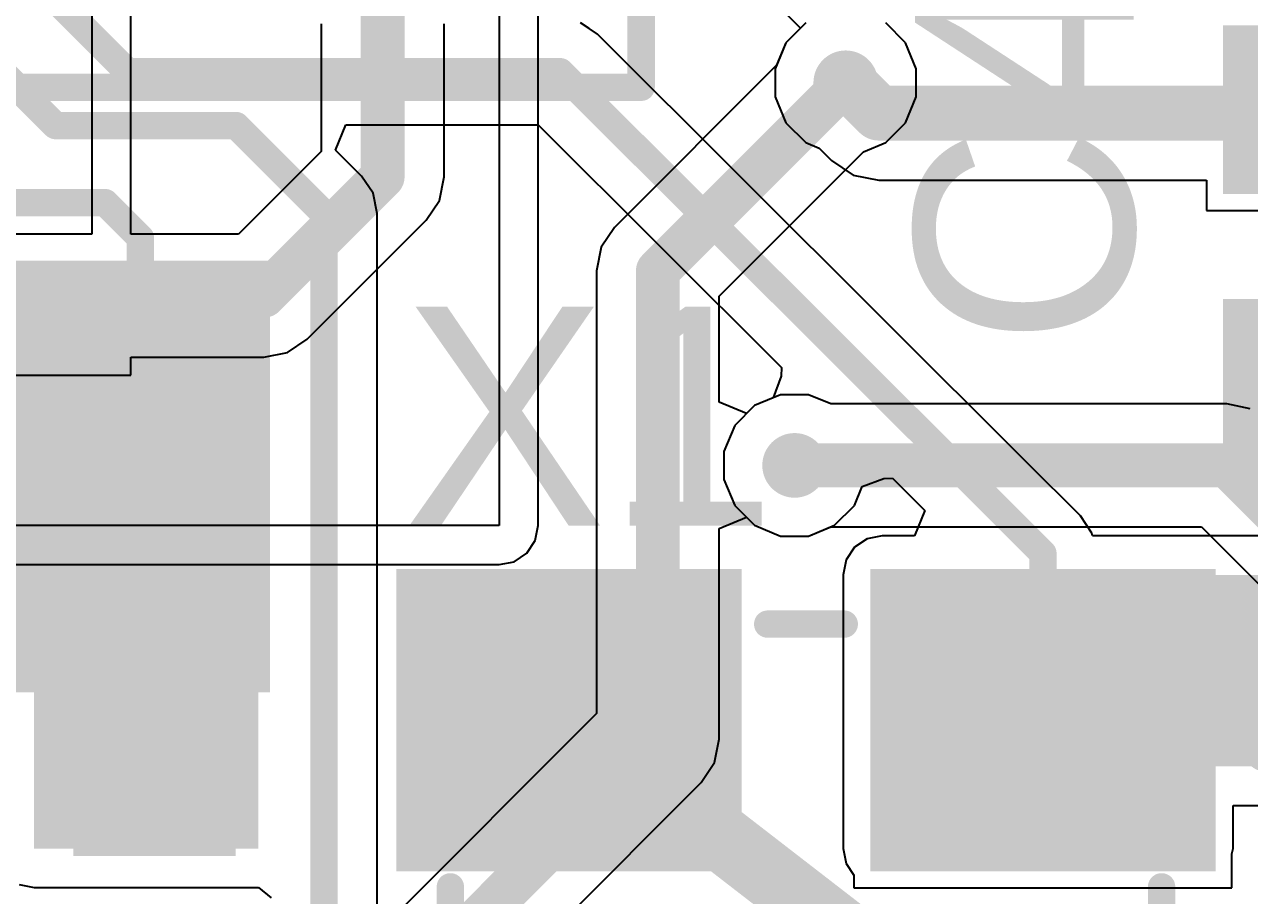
# Model space of a CAD drawing. Header units: millimetres. Extents: x -1.7 to 76.1, y -1.1 to 50.5.
# Drawn here: x 21.16 to 26.85, y 14.51 to 18.56 of the extents above; entities that cross this region are included whole.
import ezdxf

# ---------------------------------------------------------------- set-up
doc = ezdxf.new("R2010")
doc.units = ezdxf.units.MM
for name, color, linetype in [('BottomLayer', 5, 'Continuous'), ('TopLayer', 1, 'Continuous'), ('TopOverlay', 2, 'Continuous'), ('TopPaste', 8, 'Continuous'), ('TopSolder', 216, 'Continuous'), ('ViaHoleLayer', 16, 'Continuous')]:
    doc.layers.add(name, color=color, linetype=linetype)
doc.styles.add('Arial', font='', dxfattribs={"height": 0.2})
doc.styles.get('Arial').set_extended_font_data('Arial')

# ---------------------------------------------------------------- blocks, each defined once
blk = doc.blocks.new('C___0402_47')
at = {"layer": 'TopLayer'}
for points in [[(-0.6985, -0.3175), (-0.6985, 0.3175), (-0.2413, 0.3175), (-0.2413, -0.3175)], [(0.2413, -0.3175), (0.2413, 0.3175), (0.6985, 0.3175), (0.6985, -0.3175)]]:
    blk.add_hatch(color=1, dxfattribs=at).paths.add_polyline_path(points)
at = {"layer": 'TopPaste'}
for points in [[(-0.6985, -0.3175), (-0.6985, 0.3175), (-0.2413, 0.3175), (-0.2413, -0.3175)], [(0.2413, -0.3175), (0.2413, 0.3175), (0.6985, 0.3175), (0.6985, -0.3175)]]:
    blk.add_hatch(color=8, dxfattribs=at).paths.add_polyline_path(points)
at = {"layer": 'TopSolder'}
for points in [[(-0.7585, -0.3775), (-0.7585, 0.3775), (-0.1813, 0.3775), (-0.1813, -0.3775)], [(0.1813, -0.3775), (0.1813, 0.3775), (0.7585, 0.3775), (0.7585, -0.3775)]]:
    blk.add_hatch(color=216, dxfattribs=at).paths.add_polyline_path(points)
at = {"layer": 'TopOverlay', "const_width": 0.127}
for points in [[(-0.2794, 0.4064), (-0.7874, 0.4064)], [(-0.7874, -0.4064), (-0.7874, 0.4064)], [(0.7874, 0.4064), (0.2794, 0.4064)], [(0.7874, -0.4064), (0.7874, 0.4064)], [(-0.2794, -0.4064), (-0.7874, -0.4064)], [(0.7874, -0.4064), (0.2794, -0.4064)]]:
    blk.add_lwpolyline(points, dxfattribs=at)
at = {"layer": 'TopOverlay', "const_width": 0.0635}
for points in [[(-0.8191, 0.4064, 1), (-0.7556, 0.4064, 1)], [(-0.8191, 0.4064, 1), (-0.7556, 0.4064, 1)], [(-0.3111, 0.4064, 1), (-0.2477, 0.4064, 1)], [(0.2477, 0.4064, 1), (0.3111, 0.4064, 1)], [(0.7556, 0.4064, 1), (0.8191, 0.4064, 1)], [(0.7556, 0.4064, 1), (0.8191, 0.4064, 1)], [(-0.8191, -0.4064, 1), (-0.7556, -0.4064, 1)], [(-0.8191, -0.4064, 1), (-0.7556, -0.4064, 1)], [(-0.3111, -0.4064, 1), (-0.2477, -0.4064, 1)], [(0.2477, -0.4064, 1), (0.3111, -0.4064, 1)], [(0.7556, -0.4064, 1), (0.8191, -0.4064, 1)], [(0.7556, -0.4064, 1), (0.8191, -0.4064, 1)]]:
    blk.add_lwpolyline(points, format="xyb", close=True, dxfattribs=at)
blk = doc.blocks.new('196_LFBGA__12_12__217')
at = {"layer": 'TopOverlay', "const_width": 0.127}
for points in [[(6, -6), (6, -3)], [(3, -6), (6, -6)]]:
    blk.add_lwpolyline(points, dxfattribs=at)
at = {"layer": 'TopOverlay', "const_width": 0.0635}
blk.add_lwpolyline([(5.9683, -6, 1), (6.0318, -6, 1)], format="xyb", close=True, dxfattribs=at)
blk.add_lwpolyline([(5.9683, -6, 1), (6.0318, -6, 1)], format="xyb", close=True, dxfattribs=at)
blk = doc.blocks.new('SOIC_8__208______218')
at = {"layer": 'TopLayer'}
for points in [[(-4.41, -0.345), (-2.8, -0.345), (-2.8, -0.925), (-4.41, -0.925)], [(-4.41, -1.615), (-2.8, -1.615), (-2.8, -2.195), (-4.41, -2.195)]]:
    blk.add_hatch(color=1, dxfattribs=at).paths.add_polyline_path(points)
at = {"layer": 'TopPaste'}
for points in [[(-4.41, -0.345), (-2.8, -0.345), (-2.8, -0.925), (-4.41, -0.925)], [(-4.41, -1.615), (-2.8, -1.615), (-2.8, -2.195), (-4.41, -2.195)]]:
    blk.add_hatch(color=8, dxfattribs=at).paths.add_polyline_path(points)
at = {"layer": 'TopSolder'}
for points in [[(-4.5116, -0.2434), (-2.6984, -0.2434), (-2.6984, -1.0266), (-4.5116, -1.0266)], [(-4.5116, -1.5134), (-2.6984, -1.5134), (-2.6984, -2.2966), (-4.5116, -2.2966)]]:
    blk.add_hatch(color=216, dxfattribs=at).paths.add_polyline_path(points)
blk = doc.blocks.new('X322524MOB4SI__231')
at = {"layer": 'TopLayer'}
for points in [[(-1.8, 1.45), (-0.4, 1.45), (-0.4, 0.25), (-1.8, 0.25)], [(0.4, 1.45), (1.8, 1.45), (1.8, 0.25), (0.4, 0.25)], [(-1.8, -0.25), (-0.4, -0.25), (-0.4, -1.45), (-1.8, -1.45)], [(0.4, -0.25), (1.8, -0.25), (1.8, -1.45), (0.4, -1.45)]]:
    blk.add_hatch(color=1, dxfattribs=at).paths.add_polyline_path(points)
at = {"layer": 'TopPaste'}
for points in [[(-1.8, 1.45), (-0.4, 1.45), (-0.4, 0.25), (-1.8, 0.25)], [(0.4, 1.45), (1.8, 1.45), (1.8, 0.25), (0.4, 0.25)], [(-1.8, -0.25), (-0.4, -0.25), (-0.4, -1.45), (-1.8, -1.45)], [(0.4, -0.25), (1.8, -0.25), (1.8, -1.45), (0.4, -1.45)]]:
    blk.add_hatch(color=8, dxfattribs=at).paths.add_polyline_path(points)
at = {"layer": 'TopSolder'}
for points in [[(-1.9016, 1.5516), (-0.2984, 1.5516), (-0.2984, 0.1484), (-1.9016, 0.1484)], [(0.2984, 1.5516), (1.9016, 1.5516), (1.9016, 0.1484), (0.2984, 0.1484)], [(-1.9016, -0.1484), (-0.2984, -0.1484), (-0.2984, -1.5516), (-1.9016, -1.5516)], [(0.2984, -0.1484), (1.9016, -0.1484), (1.9016, -1.5516), (0.2984, -1.5516)]]:
    blk.add_hatch(color=216, dxfattribs=at).paths.add_polyline_path(points)
at = {"layer": 'TopOverlay'}
for points, const_width in [([(0.1778, 1.2954), (-0.1778, 1.2954)], 0.127), ([(-1.651, 0.0762), (-1.651, -0.0762)], 0.127), ([(1.651, 0.0762), (1.651, -0.0762)], 0.127), ([(-1.9812, -0.8636), (-2.1336, -0.7112)], 0.2), ([(-2.1336, -0.7112), (-2.1336, -1.016)], 0.2), ([(-1.9812, -0.8636), (-2.1336, -1.016)], 0.2), ([(0.1778, -1.2954), (-0.1778, -1.2954)], 0.127)]:
    blk.add_lwpolyline(points, dxfattribs=dict(at, const_width=const_width))
for points, const_width in [([(-0.2095, 1.2954, 1), (-0.1461, 1.2954, 1)], 0.0635), ([(0.1461, 1.2954, 1), (0.2095, 1.2954, 1)], 0.0635), ([(-1.6827, 0.0762, 1), (-1.6193, 0.0762, 1)], 0.0635), ([(1.6193, 0.0762, 1), (1.6827, 0.0762, 1)], 0.0635), ([(-1.6827, -0.0762, 1), (-1.6193, -0.0762, 1)], 0.0635), ([(1.6193, -0.0762, 1), (1.6827, -0.0762, 1)], 0.0635), ([(-2.1836, -0.7112, 1), (-2.0836, -0.7112, 1)], 0.1), ([(-2.1836, -0.7112, 1), (-2.0836, -0.7112, 1)], 0.1), ([(-2.0312, -0.8636, 1), (-1.9312, -0.8636, 1)], 0.1), ([(-2.0312, -0.8636, 1), (-1.9312, -0.8636, 1)], 0.1), ([(-2.1836, -1.016, 1), (-2.0836, -1.016, 1)], 0.1), ([(-2.1836, -1.016, 1), (-2.0836, -1.016, 1)], 0.1), ([(-0.2095, -1.2954, 1), (-0.1461, -1.2954, 1)], 0.0635), ([(0.1461, -1.2954, 1), (0.2095, -1.2954, 1)], 0.0635)]:
    blk.add_lwpolyline(points, format="xyb", close=True, dxfattribs=dict(at, const_width=const_width))
blk = doc.blocks.new('NX3215SA_32_768K_STD_MUA_8__232')
at = {"layer": 'TopLayer'}
for points in [[(-1.75, 0.9), (-0.75, 0.9), (-0.75, -0.9), (-1.75, -0.9)], [(0.75, 0.9), (1.75, 0.9), (1.75, -0.9), (0.75, -0.9)]]:
    blk.add_hatch(color=1, dxfattribs=at).paths.add_polyline_path(points)
at = {"layer": 'TopPaste'}
for points in [[(-1.75, 0.9), (-0.75, 0.9), (-0.75, -0.9), (-1.75, -0.9)], [(0.75, 0.9), (1.75, 0.9), (1.75, -0.9), (0.75, -0.9)]]:
    blk.add_hatch(color=8, dxfattribs=at).paths.add_polyline_path(points)
at = {"layer": 'TopSolder'}
for points in [[(-1.8516, 1.0016), (-0.6484, 1.0016), (-0.6484, -1.0016), (-1.8516, -1.0016)], [(0.6484, 1.0016), (1.8516, 1.0016), (1.8516, -1.0016), (0.6484, -1.0016)]]:
    blk.add_hatch(color=216, dxfattribs=at).paths.add_polyline_path(points)
at = {"layer": 'TopOverlay', "const_width": 0.127}
for points in [[(0.508, 0.7874), (-0.508, 0.7874)], [(0.508, -0.7874), (-0.508, -0.7874)]]:
    blk.add_lwpolyline(points, dxfattribs=at)
at = {"layer": 'TopOverlay', "const_width": 0.0635}
for points in [[(-0.5398, 0.7874, 1), (-0.4763, 0.7874, 1)], [(0.4763, 0.7874, 1), (0.5398, 0.7874, 1)], [(-0.5398, -0.7874, 1), (-0.4763, -0.7874, 1)], [(0.4763, -0.7874, 1), (0.5398, -0.7874, 1)]]:
    blk.add_lwpolyline(points, format="xyb", close=True, dxfattribs=at)

msp = doc.modelspace()

# ---------------------------------------------------------------- hatches: boundary and pattern name
at = {"layer": 'BottomLayer'}
h = msp.add_hatch(color=5, dxfattribs=at)
edge = h.paths.add_edge_path()
edge.add_arc((24.977, 18.2856), 0.15, 0, 360)
h = msp.add_hatch(color=5, dxfattribs=at)
edge = h.paths.add_edge_path()
edge.add_arc((24.7396, 16.51), 0.15, 0, 360)
at = {"layer": 'TopLayer'}
h = msp.add_hatch(color=1, dxfattribs=at)
edge = h.paths.add_edge_path()
edge.add_arc((24.977, 18.2856), 0.15, 0, 360)
for points in [[(21.209, 14.732), (22.2504, 14.732), (22.2504, 17.399), (21.209, 17.399)], [(25.146, 15.113), (28.0162, 15.113), (28.0162, 16.002), (25.146, 16.002)], [(25.146, 14.732), (26.5938, 14.732), (26.5938, 16.002), (25.146, 16.002)]]:
    msp.add_hatch(color=1, dxfattribs=at).paths.add_polyline_path(points)
h = msp.add_hatch(color=1, dxfattribs=at)
edge = h.paths.add_edge_path()
edge.add_arc((24.7396, 16.51), 0.15, 0, 360)
at = {"layer": 'ViaHoleLayer'}
h = msp.add_hatch(color=16, dxfattribs=at)
edge = h.paths.add_edge_path()
edge.add_arc((24.977, 18.2856), 0.1, 0, 360)
h = msp.add_hatch(color=16, dxfattribs=at)
edge = h.paths.add_edge_path()
edge.add_arc((24.7396, 16.51), 0.1, 0, 360)

# ---------------------------------------------------------------- linework, layer by layer
at = {"layer": 'BottomLayer'}
for p, q in [((21.6578, 17.5823), (21.6578, 19.7612)), ((21.4766, 19.1008), (21.4766, 17.5823)), ((23.368, 19.0377), (23.368, 16.2306)), ((23.5493, 16.2306), (23.5493, 19.0377)), ((22.5423, 18.5593), (22.5423, 17.9668)), ((23.1121, 17.8488), (23.1121, 18.5593)), ((24.7913, 18.5635), (24.6991, 18.4713)), ((25.2548, 18.4713), (25.1626, 18.5635)), ((24.6991, 18.4713), (24.6561, 18.3676)), ((25.3047, 18.3508), (25.2548, 18.4713)), ((24.6561, 18.3676), (23.9032, 17.6147)), ((25.3047, 18.2204), (25.3047, 18.3508)), ((25.2548, 18.0999), (25.3047, 18.2204)), ((25.1626, 18.0077), (25.2548, 18.0999)), ((25.059, 17.9648), (25.1626, 18.0077)), ((22.5423, 17.9668), (22.1578, 17.5823)), ((24.3895, 17.2952), (25.059, 17.9648)), ((23.0904, 17.7398), (23.1121, 17.8488)), ((23.1121, 17.8488), (23.1121, 17.8488)), ((23.0286, 17.6474), (23.0904, 17.7398)), ((22.4772, 17.096), (23.0286, 17.6474)), ((21.4766, 17.5823), (20.8681, 17.5823)), ((22.1578, 17.5823), (21.6578, 17.5823)), ((23.9032, 17.6147), (23.8414, 17.5223)), ((23.8414, 17.5223), (23.8197, 17.4132)), ((23.8197, 17.4132), (23.8197, 17.4132)), ((23.8197, 17.4132), (23.8197, 15.358)), ((24.3895, 16.8031), (24.3895, 17.2952)), ((22.3848, 17.0342), (22.4772, 17.096)), ((21.6578, 16.9291), (21.6578, 17.0125)), ((21.6578, 17.0125), (22.2758, 17.0125)), ((22.2758, 17.0125), (22.3848, 17.0342)), ((22.2758, 17.0125), (22.2758, 17.0125)), ((20.8681, 16.9291), (21.6578, 16.9291)), ((24.6744, 16.8378), (24.5539, 16.7879)), ((24.8048, 16.8378), (24.6744, 16.8378)), ((24.9084, 16.7949), (24.8048, 16.8378)), ((24.5165, 16.7505), (24.3895, 16.8031)), ((24.5539, 16.7879), (24.5165, 16.7505)), ((26.7462, 16.7949), (24.9084, 16.7949)), ((26.8552, 16.7732), (26.7462, 16.7949)), ((26.7462, 16.7949), (26.7462, 16.7949)), ((24.3895, 16.2169), (24.5165, 16.2695)), ((24.5165, 16.2695), (24.5539, 16.2321)), ((23.368, 16.2306), (20.9296, 16.2306)), ((23.5355, 16.1612), (23.5493, 16.2306)), ((24.3895, 15.24), (24.3895, 16.2169)), ((24.5539, 16.2321), (24.6744, 16.1822)), ((24.8048, 16.1822), (24.9084, 16.2251)), ((24.9084, 16.2251), (26.6282, 16.2251)), ((26.6282, 16.2251), (27.3155, 15.5378)), ((23.4962, 16.1024), (23.5355, 16.1612)), ((24.6744, 16.1822), (24.8048, 16.1822)), ((23.4374, 16.0631), (23.4962, 16.1024)), ((21.1109, 16.0493), (23.368, 16.0493)), ((23.368, 16.0493), (23.4374, 16.0631)), ((23.8197, 15.358), (22.3494, 13.8876)), ((24.3678, 15.131), (24.3895, 15.24)), ((24.3895, 15.24), (24.3895, 15.24)), ((24.306, 15.0386), (24.3678, 15.131)), ((22.7213, 13.4538), (24.306, 15.0386))]:
    msp.add_line(p, q, dxfattribs=at)
at = {"layer": 'BottomLayer', "const_width": 0.2032}
for points in [[(22.8272, 17.8488), (22.8272, 18.7282)], [(24.1046, 17.4132), (24.977, 18.2856)], [(22.2758, 17.2974), (22.8272, 17.8488)], [(24.1046, 15.24), (24.1046, 17.4132)], [(20.4617, 17.2974), (22.2758, 17.2974)], [(24.7396, 16.51), (26.7462, 16.51)], [(26.7462, 16.51), (27.6004, 15.6558)], [(22.4674, 13.6028), (24.1046, 15.24)]]:
    msp.add_lwpolyline(points, dxfattribs=at)
at = {"layer": 'BottomLayer', "const_width": 0.1016}
for points in [[(24.9262, 18.2856, 1), (25.0278, 18.2856, 1)], [(22.7764, 17.8488, 1), (22.878, 17.8488, 1)], [(22.7764, 17.8488, 1), (22.878, 17.8488, 1)], [(24.0538, 17.4132, 1), (24.1554, 17.4132, 1)], [(24.0538, 17.4132, 1), (24.1554, 17.4132, 1)], [(22.225, 17.2974, 1), (22.3266, 17.2974, 1)], [(22.225, 17.2974, 1), (22.3266, 17.2974, 1)], [(24.6888, 16.51, 1), (24.7904, 16.51, 1)], [(26.6954, 16.51, 1), (26.797, 16.51, 1)], [(26.6954, 16.51, 1), (26.797, 16.51, 1)], [(24.0538, 15.24, 1), (24.1554, 15.24, 1)], [(24.0538, 15.24, 1), (24.1554, 15.24, 1)]]:
    msp.add_lwpolyline(points, format="xyb", close=True, dxfattribs=at)
at = {"layer": 'TopLayer'}
for p, q in [((23.6649, 19.6407), (24.7667, 18.5389)), ((23.7851, 18.5377), (23.7455, 18.5642)), ((23.825, 18.5111), (23.7851, 18.5377)), ((25.818, 16.5238), (23.825, 18.5111)), ((24.7667, 18.5389), (24.6991, 18.4713)), ((24.6991, 18.4713), (24.6492, 18.3508)), ((24.6492, 18.3508), (24.6492, 18.2204)), ((24.6492, 18.2204), (24.6991, 18.0999)), ((22.608, 17.9735), (22.6566, 18.0908)), ((22.6566, 18.0908), (23.5496, 18.0908)), ((23.5496, 18.0908), (24.6789, 16.9648)), ((24.6991, 18.0999), (24.7913, 18.0077)), ((22.7292, 17.8524), (22.608, 17.9735)), ((24.7913, 18.0077), (24.8536, 17.9819)), ((24.8536, 17.9819), (24.9109, 17.9246)), ((24.9109, 17.9246), (25.0117, 17.8572)), ((22.7825, 17.7726), (22.7292, 17.8524)), ((25.0117, 17.8572), (25.1306, 17.8336)), ((25.1306, 17.8336), (26.6524, 17.8336)), ((26.6524, 17.8336), (26.6524, 17.6932)), ((22.8012, 17.6784), (22.7825, 17.7726)), ((26.6524, 17.6932), (28.618, 17.6932)), ((22.8012, 14.4307), (22.8012, 17.6784)), ((24.6789, 16.9648), (24.6775, 16.9248)), ((24.6775, 16.9248), (24.6405, 16.8237)), ((24.5539, 16.7879), (24.4617, 16.6957)), ((24.6405, 16.8237), (24.5539, 16.7879)), ((24.4617, 16.6957), (24.4118, 16.5752)), ((24.4118, 16.5752), (24.4118, 16.4448)), ((25.8181, 16.5236), (25.818, 16.5238)), ((25.8182, 16.5236), (25.8181, 16.5236)), ((26.0664, 16.2754), (25.8182, 16.5236)), ((24.4118, 16.4448), (24.4617, 16.3243)), ((25.0537, 16.4117), (25.1536, 16.4488)), ((25.1536, 16.4488), (25.1944, 16.4507)), ((25.1944, 16.4507), (25.3449, 16.3007)), ((25.0175, 16.3243), (25.0537, 16.4117)), ((24.4617, 16.3243), (24.5539, 16.2321)), ((24.9253, 16.2321), (25.0175, 16.3243)), ((25.3449, 16.3007), (25.2964, 16.1833)), ((26.1197, 16.1956), (26.0664, 16.2754)), ((24.5539, 16.2321), (24.6744, 16.1822)), ((24.8048, 16.1822), (24.9253, 16.2321)), ((24.6744, 16.1822), (24.8048, 16.1822)), ((25.0766, 16.1695), (25.0178, 16.1302)), ((25.146, 16.1833), (25.0766, 16.1695)), ((25.2964, 16.1833), (25.146, 16.1833)), ((26.1222, 16.1833), (26.1197, 16.1956)), ((28.0162, 16.1833), (26.1222, 16.1833)), ((25.0178, 16.1302), (24.9785, 16.0714)), ((24.9785, 16.0714), (24.9647, 16.002)), ((24.9647, 16.002), (24.9647, 14.732)), ((26.7751, 14.732), (26.7751, 14.9317)), ((26.7751, 14.9317), (28.0162, 14.9317)), ((24.9647, 14.732), (24.9785, 14.6626)), ((26.7702, 14.7075), (26.7751, 14.732)), ((26.7702, 14.5502), (26.7702, 14.7075)), ((24.9785, 14.6626), (25.0146, 14.6086)), ((21.1396, 14.5645), (21.209, 14.5507)), ((25.0146, 14.6086), (25.0146, 14.5502)), ((21.209, 14.5507), (22.2504, 14.5507)), ((22.2504, 14.5507), (22.3092, 14.5025)), ((25.0146, 14.5502), (26.7702, 14.5502))]:
    msp.add_line(p, q, dxfattribs=at)
for points, const_width in [([(21.2598, 18.7198), (21.6427, 18.3369)], 0.127), ([(20.829, 18.5664), (21.3084, 18.087)], 0.127), ([(21.6427, 18.3369), (23.6513, 18.3369)], 0.127), ([(23.6513, 18.3369), (25.6443, 16.3496)], 0.127), ([(24.977, 18.2856), (24.9894, 18.2856)], 0.254), ([(24.9894, 18.2856), (25.1306, 18.1444)], 0.254), ([(25.1306, 18.1444), (27.6352, 18.1444)], 0.254), ([(21.3084, 18.087), (22.1466, 18.087)], 0.127), ([(22.1466, 18.087), (22.5552, 17.6784)], 0.127), ([(19.8374, 17.7292), (21.5392, 17.7292)], 0.127), ([(21.5392, 17.7292), (21.7024, 17.566)], 0.127), ([(22.5552, 13.9192), (22.5552, 17.6784)], 0.127), ([(21.7024, 16.4592), (21.7024, 17.566)], 0.127), ([(25.6443, 16.3496), (25.8924, 16.1015)], 0.127), ([(25.8924, 15.328), (25.8924, 16.1015)], 0.127), ([(23.6924, 15.328), (25.8924, 13.628)], 0.3048), ([(25.8924, 15.328), (27.647, 15.328)], 0.127)]:
    msp.add_lwpolyline(points, dxfattribs=dict(at, const_width=const_width))
for points, const_width in [([(21.611, 18.3369, 1), (21.6745, 18.3369, 1)], 0.0635), ([(21.611, 18.3369, 1), (21.6745, 18.3369, 1)], 0.0635), ([(23.6196, 18.3369, 1), (23.6831, 18.3369, 1)], 0.0635), ([(23.6196, 18.3369, 1), (23.6831, 18.3369, 1)], 0.0635), ([(24.9135, 18.2856, 1), (25.0405, 18.2856, 1)], 0.127), ([(24.9259, 18.2856, 1), (25.0529, 18.2856, 1)], 0.127), ([(24.9259, 18.2856, 1), (25.0529, 18.2856, 1)], 0.127), ([(25.0671, 18.1444, 1), (25.1941, 18.1444, 1)], 0.127), ([(25.0671, 18.1444, 1), (25.1941, 18.1444, 1)], 0.127), ([(21.2766, 18.087, 1), (21.3401, 18.087, 1)], 0.0635), ([(21.2766, 18.087, 1), (21.3401, 18.087, 1)], 0.0635), ([(22.1148, 18.087, 1), (22.1783, 18.087, 1)], 0.0635), ([(22.1148, 18.087, 1), (22.1783, 18.087, 1)], 0.0635), ([(21.5074, 17.7292, 1), (21.5709, 17.7292, 1)], 0.0635), ([(21.5074, 17.7292, 1), (21.5709, 17.7292, 1)], 0.0635), ([(22.5235, 17.6784, 1), (22.587, 17.6784, 1)], 0.0635), ([(22.5235, 17.6784, 1), (22.587, 17.6784, 1)], 0.0635), ([(21.6707, 17.566, 1), (21.7342, 17.566, 1)], 0.0635), ([(21.6707, 17.566, 1), (21.7342, 17.566, 1)], 0.0635), ([(21.6707, 16.4592, 1), (21.7342, 16.4592, 1)], 0.0635), ([(25.6125, 16.3496, 1), (25.676, 16.3496, 1)], 0.0635), ([(25.6125, 16.3496, 1), (25.676, 16.3496, 1)], 0.0635), ([(25.8607, 16.1015, 1), (25.9242, 16.1015, 1)], 0.0635), ([(25.8607, 16.1015, 1), (25.9242, 16.1015, 1)], 0.0635), ([(23.6162, 15.328, 1), (23.7686, 15.328, 1)], 0.1524), ([(25.8607, 15.328, 1), (25.9242, 15.328, 1)], 0.0635), ([(25.8607, 15.328, 1), (25.9242, 15.328, 1)], 0.0635)]:
    msp.add_lwpolyline(points, format="xyb", close=True, dxfattribs=dict(at, const_width=const_width))

# ---------------------------------------------------------------- block references
for name, p in [('196_LFBGA__12_12__217', (18.0272, 24.2648)), ('SOIC_8__208______218', (31.2402, 18.796))]:
    msp.add_blockref(name, p)
for name, p, rotation in [('NX3215SA_32_768K_STD_MUA_8__232', (20.4524, 16.4592), 180), ('X322524MOB4SI__231', (24.7924, 14.478), 180), ('C___0402_47', (21.7678, 14.5161), 270)]:
    msp.add_blockref(name, p, dxfattribs=dict(rotation=rotation))

# ---------------------------------------------------------------- texts
at = {"layer": 'TopOverlay', "style": 'Arial'}
msp.add_text('C44', height=1.016, rotation=90, dxfattribs=at).set_placement((26.3142, 17.0608))
msp.add_text('X1', height=1.016, dxfattribs=at).set_placement((22.9195, 16.2308))

doc.saveas('drawing.dxf')
